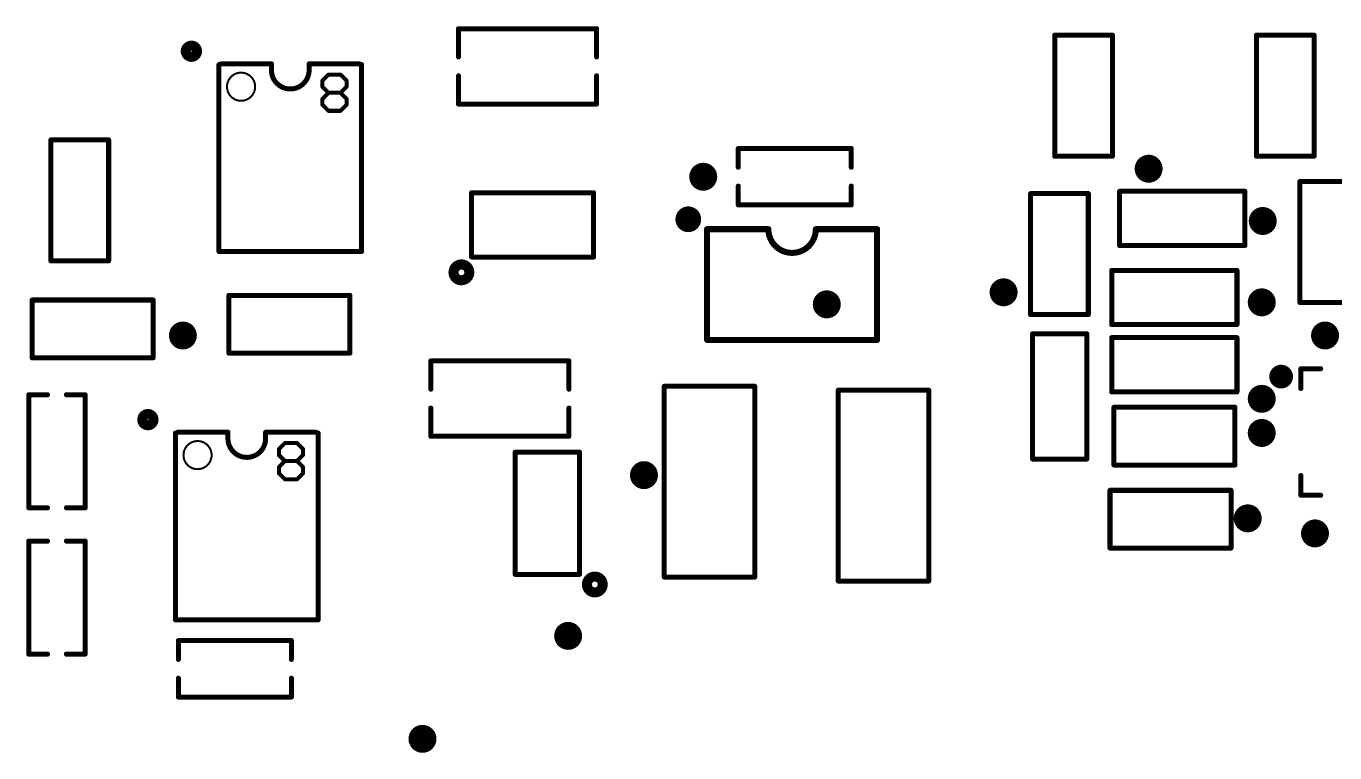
# Model space of a CAD drawing. Extents: x -132 to 146, y -142 to 112.
# Drawn here: x 28.02 to 61.11, y 26.13 to 44.5 of the extents above; entities that cross this region are included whole.
import ezdxf

# ---------------------------------------------------------------- set-up
doc = ezdxf.new("R2010")
doc.units = 0
for name, color, linetype in [('18', 82, 'CONTINUOUS'), ('21', 253, 'CONTINUOUS'), ('44', 253, 'CONTINUOUS')]:
    doc.layers.add(name, color=color, linetype=linetype)

# ---------------------------------------------------------------- blocks, each defined once
blk = doc.blocks.new('ROUNDV')
at = {"const_width": 0.5}
blk.add_lwpolyline([(0, -0.25, 1), (0, 0.25, 1), (0, -0.25)], format="xyb", dxfattribs=at)

msp = doc.modelspace()

# ---------------------------------------------------------------- linework, layer by layer
at = {"layer": '21'}
for points, const_width in [([(38.9477, 43.7201), (38.9477, 44.4346)], 0.127), ([(38.9477, 44.4346), (42.4402, 44.4345)], 0.127), ([(42.4402, 44.4345), (42.4402, 43.7201)], 0.127), ([(55.483, 44.271), (54.023, 44.271)], 0.127), ([(54.023, 41.211), (54.023, 44.265)], 0.127), ([(55.483, 44.265), (55.483, 41.211)], 0.127), ([(60.583, 44.271), (59.123, 44.271)], 0.127), ([(59.123, 41.211), (59.123, 44.265)], 0.127), ([(60.583, 44.265), (60.583, 41.211)], 0.127), ([(32.8906, 43.5262), (32.8906, 38.8018)], 0.127), ([(34.2177, 43.5452), (32.9477, 43.5452)], 0.127), ([(34.2177, 43.3865), (34.2177, 43.5452)], 0.127), ([(35.1703, 43.3865), (35.1703, 43.5452)], 0.127), ([(35.1703, 43.5452), (36.4403, 43.5452)], 0.127), ([(36.4974, 38.8018), (36.4974, 43.5262)], 0.127), ([(35.5068, 43.1205), (35.6593, 43.273)], 0.1016), ([(35.5068, 42.9679), (35.5068, 43.1205)], 0.1016), ([(35.6593, 42.8154), (35.5068, 42.9679)], 0.1016), ([(35.6593, 43.273), (35.9644, 43.273)], 0.1016), ([(35.9644, 43.273), (36.1169, 43.1205)], 0.1016), ([(36.1169, 42.9679), (35.9644, 42.8154)], 0.1016), ([(36.1169, 43.1205), (36.1169, 42.9679)], 0.1016), ([(38.9477, 42.5295), (38.9477, 43.2439)], 0.127), ([(42.4403, 43.2439), (42.4403, 42.5295)], 0.127), ([(35.5068, 42.6629), (35.6593, 42.8154)], 0.1016), ([(35.5068, 42.5103), (35.5068, 42.6629)], 0.1016), ([(35.6593, 42.8154), (35.9644, 42.8154)], 0.1016), ([(35.9644, 42.8154), (36.1169, 42.6629)], 0.1016), ([(36.1169, 42.6629), (36.1169, 42.5103)], 0.1016), ([(35.6593, 42.3578), (35.5068, 42.5103)], 0.1016), ([(35.9644, 42.3578), (35.6593, 42.3578)], 0.1016), ([(36.1169, 42.5103), (35.9644, 42.3578)], 0.1016), ([(42.4403, 42.5295), (38.9477, 42.5295)], 0.127), ([(30.102, 41.624), (28.642, 41.624)], 0.127), ([(28.642, 38.564), (28.642, 41.618)], 0.127), ([(30.102, 41.618), (30.102, 38.564)], 0.127), ([(48.8798, 41.4074), (46.0222, 41.4074)], 0.127), ([(46.0222, 41.4074), (46.0222, 40.9311)], 0.127), ([(48.8798, 40.9311), (48.8798, 41.4074)], 0.127), ([(55.483, 41.211), (54.023, 41.211)], 0.127), ([(60.583, 41.211), (59.123, 41.211)], 0.127), ([(46.0222, 39.9786), (46.0222, 40.4549)], 0.127), ([(48.8798, 40.4549), (48.8798, 39.9786)], 0.127), ([(55.664, 40.323), (58.832, 40.323)], 0.127), ([(55.664, 38.953), (55.664, 40.323)], 0.127), ([(58.832, 40.323), (58.832, 38.953)], 0.127), ([(61.683, 40.571), (60.223, 40.571)], 0.127), ([(60.223, 37.511), (60.223, 40.565)], 0.127), ([(39.2772, 40.2866), (42.3648, 40.2866)], 0.127), ([(39.2772, 38.6616), (39.2772, 40.2866)], 0.127), ([(42.3648, 40.2866), (42.3648, 38.6616)], 0.127), ([(48.8798, 39.9786), (46.0222, 39.9786)], 0.127), ([(53.413, 40.265), (54.873, 40.265)], 0.127), ([(53.413, 37.211), (53.413, 40.265)], 0.127), ([(54.873, 40.265), (54.873, 37.211)], 0.127), ([(46.783, 39.366), (45.233, 39.366)], 0.1524), ([(45.233, 39.366), (45.233, 36.566)], 0.1524), ([(49.533, 39.366), (47.983, 39.366)], 0.1524), ([(49.533, 36.566), (49.533, 39.366)], 0.1524), ([(32.8906, 38.8018), (36.4974, 38.8018)], 0.127), ([(42.3648, 38.6616), (39.2772, 38.6616)], 0.127), ([(58.832, 38.953), (55.664, 38.953)], 0.127), ([(30.102, 38.564), (28.642, 38.564)], 0.127), ([(55.464, 38.323), (58.632, 38.323)], 0.127), ([(55.464, 36.953), (55.464, 38.323)], 0.127), ([(58.632, 38.323), (58.632, 36.953)], 0.127), ([(33.142, 37.691), (33.142, 36.231)], 0.127), ([(33.148, 37.691), (36.202, 37.691)], 0.127), ([(36.202, 37.691), (36.202, 36.231)], 0.127), ([(28.167, 37.575), (31.221, 37.575)], 0.127), ([(28.167, 36.115), (28.167, 37.575)], 0.127), ([(31.227, 36.115), (31.227, 37.575)], 0.127), ([(61.683, 37.511), (60.223, 37.511)], 0.127), ([(53.413, 37.205), (54.873, 37.205)], 0.127), ([(53.463, 33.554), (53.463, 36.722)], 0.127), ([(53.463, 36.722), (54.833, 36.722)], 0.127), ([(54.833, 36.722), (54.833, 33.554)], 0.127), ([(58.632, 36.953), (55.464, 36.953)], 0.127), ([(45.233, 36.566), (49.533, 36.566)], 0.1524), ([(55.464, 36.623), (58.632, 36.623)], 0.127), ([(55.464, 35.253), (55.464, 36.623)], 0.127), ([(58.632, 36.623), (58.632, 35.253)], 0.127), ([(31.221, 36.115), (28.167, 36.115)], 0.127), ([(36.202, 36.231), (33.148, 36.231)], 0.127), ([(38.2477, 35.3201), (38.2477, 36.0346)], 0.127), ([(38.2477, 36.0346), (41.7402, 36.0345)], 0.127), ([(41.7402, 36.0345), (41.7402, 35.3201)], 0.127), ([(60.248, 35.338), (60.248, 35.838)], 0.127), ([(60.248, 35.838), (60.748, 35.838)], 0.127), ([(44.151, 30.569), (44.151, 35.395)], 0.127), ([(44.151, 35.395), (46.437, 35.395)], 0.127), ([(46.437, 35.395), (46.437, 30.569)], 0.127), ([(28.0796, 32.3212), (28.0796, 35.1788)], 0.127), ([(28.0796, 35.1788), (28.5559, 35.1788)], 0.127), ([(29.5084, 35.1788), (29.0321, 35.1788)], 0.127), ([(29.5084, 32.3212), (29.5084, 35.1788)], 0.127), ([(48.551, 30.469), (48.551, 35.295)], 0.127), ([(48.551, 35.295), (50.837, 35.295)], 0.127), ([(50.837, 35.295), (50.837, 30.469)], 0.127), ([(58.632, 35.253), (55.464, 35.253)], 0.127), ([(38.2477, 34.1295), (38.2477, 34.8439)], 0.127), ([(41.7403, 34.8439), (41.7403, 34.1295)], 0.127), ([(55.521, 34.863), (58.575, 34.863)], 0.127), ([(55.521, 33.403), (55.521, 34.863)], 0.127), ([(58.581, 33.403), (58.581, 34.863)], 0.127), ([(31.7906, 34.2122), (31.7906, 29.4878)], 0.127), ([(33.1177, 34.2312), (31.8477, 34.2312)], 0.127), ([(33.1177, 34.0725), (33.1177, 34.2312)], 0.127), ([(34.0703, 34.0725), (34.0703, 34.2312)], 0.127), ([(34.0703, 34.2312), (35.3403, 34.2312)], 0.127), ([(35.3974, 29.4878), (35.3974, 34.2122)], 0.127), ([(41.7403, 34.1295), (38.2477, 34.1295)], 0.127), ([(34.4068, 33.8064), (34.5593, 33.959)], 0.1016), ([(34.4068, 33.6539), (34.4068, 33.8064)], 0.1016), ([(34.5593, 33.959), (34.8644, 33.959)], 0.1016), ([(34.8644, 33.959), (35.0169, 33.8064)], 0.1016), ([(35.0169, 33.8064), (35.0169, 33.6539)], 0.1016), ([(40.3814, 30.6382), (40.3814, 33.7258)], 0.127), ([(40.3814, 33.7258), (42.0064, 33.7258)], 0.127), ([(42.0064, 33.7258), (42.0064, 30.6382)], 0.127), ([(34.5593, 33.5014), (34.4068, 33.6539)], 0.1016), ([(34.4068, 33.3489), (34.5593, 33.5014)], 0.1016), ([(34.5593, 33.5014), (34.8644, 33.5014)], 0.1016), ([(35.0169, 33.6539), (34.8644, 33.5014)], 0.1016), ([(34.8644, 33.5014), (35.0169, 33.3489)], 0.1016), ([(54.833, 33.554), (53.463, 33.554)], 0.127), ([(58.575, 33.403), (55.521, 33.403)], 0.127), ([(34.4068, 33.1963), (34.4068, 33.3489)], 0.1016), ([(34.5593, 33.0438), (34.4068, 33.1963)], 0.1016), ([(34.8644, 33.0438), (34.5593, 33.0438)], 0.1016), ([(35.0169, 33.1963), (34.8644, 33.0438)], 0.1016), ([(35.0169, 33.3489), (35.0169, 33.1963)], 0.1016), ([(60.248, 33.138), (60.248, 32.638)], 0.127), ([(55.421, 32.763), (58.475, 32.763)], 0.127), ([(55.421, 31.303), (55.421, 32.763)], 0.127), ([(58.481, 31.303), (58.481, 32.763)], 0.127), ([(60.248, 32.638), (60.748, 32.638)], 0.127), ([(28.5559, 32.3212), (28.0796, 32.3212)], 0.127), ([(29.0321, 32.3212), (29.5084, 32.3212)], 0.127), ([(28.5559, 31.4788), (28.0796, 31.4788)], 0.127), ([(28.0796, 31.4788), (28.0796, 28.6212)], 0.127), ([(29.0321, 31.4788), (29.5084, 31.4788)], 0.127), ([(29.5084, 31.4788), (29.5084, 28.6212)], 0.127), ([(58.475, 31.303), (55.421, 31.303)], 0.127), ([(42.0064, 30.6382), (40.3814, 30.6382)], 0.127), ([(46.437, 30.569), (44.151, 30.569)], 0.127), ([(50.837, 30.469), (48.551, 30.469)], 0.127), ([(31.7906, 29.4878), (35.3974, 29.4878)], 0.127), ([(31.8652, 28.4881), (31.8652, 28.9644)], 0.127), ([(31.8652, 28.9644), (34.7228, 28.9644)], 0.127), ([(34.7228, 28.9644), (34.7228, 28.4881)], 0.127), ([(28.0796, 28.6212), (28.5559, 28.6212)], 0.127), ([(29.5084, 28.6212), (29.0321, 28.6212)], 0.127), ([(31.8652, 28.0119), (31.8652, 27.5356)], 0.127), ([(34.7228, 27.5356), (34.7228, 28.0119)], 0.127), ([(31.8652, 27.5356), (34.7228, 27.5356)], 0.127)]:
    msp.add_lwpolyline(points, dxfattribs=dict(at, const_width=const_width))
for points, const_width in [([(38.9795, 44.4346, 1), (38.916, 44.4346)], 0.0635), ([(38.9477, 44.4663, 1), (38.9477, 44.4029)], 0.0635), ([(42.472, 44.4345, 1), (42.4085, 44.4345)], 0.0635), ([(42.4402, 44.4028, 1), (42.4402, 44.4662)], 0.0635), ([(32.194, 43.7226, 1), (32.194, 44.0054, 1), (32.194, 43.7226)], 0.254), ([(54.023, 44.3028, 1), (54.023, 44.2392)], 0.0635), ([(54.0548, 44.265, 1), (53.9913, 44.265)], 0.0635), ([(55.5148, 44.265, 1), (55.4513, 44.265)], 0.0635), ([(55.483, 44.2392, 1), (55.483, 44.3028)], 0.0635), ([(59.123, 44.3028, 1), (59.123, 44.2392)], 0.0635), ([(59.1548, 44.265, 1), (59.0913, 44.265)], 0.0635), ([(60.6148, 44.265, 1), (60.5513, 44.265)], 0.0635), ([(60.583, 44.2392, 1), (60.583, 44.3028)], 0.0635), ([(38.916, 43.7201, 1), (38.9795, 43.7201)], 0.0635), ([(42.4085, 43.7201, 1), (42.472, 43.7201)], 0.0635), ([(32.9224, 43.5262, 1), (32.8588, 43.5262)], 0.0635), ([(32.9477, 43.577, 1), (32.9477, 43.5134)], 0.0635), ([(33.4494, 42.6118, 1), (33.4494, 43.323, 1), (33.4494, 42.6118)], 0.0508), ([(34.2495, 43.5452, 1), (34.1859, 43.5452)], 0.0635), ([(34.2495, 43.3865, 1), (34.1859, 43.3865)], 0.0635), ([(34.1859, 43.3865, 1), (34.2495, 43.3865)], 0.0635), ([(34.2177, 43.3865, 1), (35.1703, 43.3865)], 0.127), ([(34.2177, 43.5134, 1), (34.2177, 43.577)], 0.0635), ([(35.1703, 43.577, 1), (35.1703, 43.5134)], 0.0635), ([(35.2021, 43.5452, 1), (35.1386, 43.5452)], 0.0635), ([(35.2021, 43.3865, 1), (35.1386, 43.3865)], 0.0635), ([(35.1386, 43.3865, 1), (35.2021, 43.3865)], 0.0635), ([(36.4403, 43.5134, 1), (36.4403, 43.577)], 0.0635), ([(36.5292, 43.5262, 1), (36.4656, 43.5262)], 0.0635), ([(35.5322, 43.1205, 1), (35.4814, 43.1205)], 0.0508), ([(35.4888, 43.1384, 1), (35.5248, 43.1025)], 0.0508), ([(35.5248, 42.9859, 1), (35.4888, 42.95)], 0.0508), ([(35.6593, 43.2984, 1), (35.6593, 43.2476)], 0.0508), ([(35.6773, 43.255, 1), (35.6414, 43.2909)], 0.0508), ([(35.9824, 43.2909, 1), (35.9464, 43.255)], 0.0508), ([(35.9644, 43.2476, 1), (35.9644, 43.2984)], 0.0508), ([(36.1423, 43.1205, 1), (36.0915, 43.1205)], 0.0508), ([(36.099, 43.1025, 1), (36.1349, 43.1384)], 0.0508), ([(36.1349, 42.95, 1), (36.099, 42.9859)], 0.0508), ([(38.9795, 43.2439, 1), (38.916, 43.2439)], 0.0635), ([(42.4721, 43.2439, 1), (42.4085, 43.2439)], 0.0635), ([(35.4814, 42.9679, 1), (35.5322, 42.9679)], 0.0508), ([(35.5322, 42.6629, 1), (35.4814, 42.6629)], 0.0508), ([(35.4888, 42.6808, 1), (35.5248, 42.6449)], 0.0508), ([(35.6593, 42.8408, 1), (35.6593, 42.79)], 0.0508), ([(35.6773, 42.7974, 1), (35.6414, 42.8334)], 0.0508), ([(35.6414, 42.7974, 1), (35.6773, 42.8334)], 0.0508), ([(35.9824, 42.8334, 1), (35.9464, 42.7974)], 0.0508), ([(35.9464, 42.8334, 1), (35.9824, 42.7974)], 0.0508), ([(35.9644, 42.79, 1), (35.9644, 42.8408)], 0.0508), ([(36.0915, 42.9679, 1), (36.1423, 42.9679)], 0.0508), ([(36.1423, 42.6629, 1), (36.0915, 42.6629)], 0.0508), ([(36.099, 42.6449, 1), (36.1349, 42.6808)], 0.0508), ([(35.5248, 42.5283, 1), (35.4888, 42.4924)], 0.0508), ([(35.4814, 42.5103, 1), (35.5322, 42.5103)], 0.0508), ([(35.6593, 42.3832, 1), (35.6593, 42.3324)], 0.0508), ([(35.6414, 42.3398, 1), (35.6773, 42.3758)], 0.0508), ([(35.9464, 42.3758, 1), (35.9824, 42.3398)], 0.0508), ([(35.9644, 42.3324, 1), (35.9644, 42.3832)], 0.0508), ([(36.0915, 42.5103, 1), (36.1423, 42.5103)], 0.0508), ([(36.1349, 42.4924, 1), (36.099, 42.5283)], 0.0508), ([(38.9477, 42.5613, 1), (38.9477, 42.4977)], 0.0635), ([(38.916, 42.5295, 1), (38.9795, 42.5295)], 0.0635), ([(42.4085, 42.5295, 1), (42.4721, 42.5295)], 0.0635), ([(42.4403, 42.4977, 1), (42.4403, 42.5613)], 0.0635), ([(28.642, 41.6558, 1), (28.642, 41.5922)], 0.0635), ([(28.6738, 41.618, 1), (28.6103, 41.618)], 0.0635), ([(30.1337, 41.618, 1), (30.0703, 41.618)], 0.0635), ([(30.102, 41.5922, 1), (30.102, 41.6558)], 0.0635), ([(46.0222, 41.4392, 1), (46.0222, 41.3757)], 0.0635), ([(46.054, 41.4074, 1), (45.9905, 41.4074)], 0.0635), ([(48.9116, 41.4074, 1), (48.8481, 41.4074)], 0.0635), ([(48.8798, 41.3757, 1), (48.8798, 41.4392)], 0.0635), ([(54.023, 41.2428, 1), (54.023, 41.1792)], 0.0635), ([(53.9913, 41.211, 1), (54.0548, 41.211)], 0.0635), ([(55.4513, 41.211, 1), (55.5148, 41.211)], 0.0635), ([(55.483, 41.1792, 1), (55.483, 41.2428)], 0.0635), ([(59.123, 41.2428, 1), (59.123, 41.1792)], 0.0635), ([(59.0913, 41.211, 1), (59.1548, 41.211)], 0.0635), ([(60.5513, 41.211, 1), (60.6148, 41.211)], 0.0635), ([(60.583, 41.1792, 1), (60.583, 41.2428)], 0.0635), ([(45.9905, 40.9311, 1), (46.054, 40.9311)], 0.0635), ([(48.8481, 40.9311, 1), (48.9116, 40.9311)], 0.0635), ([(46.054, 40.4549, 1), (45.9905, 40.4549)], 0.0635), ([(48.9116, 40.4549, 1), (48.8481, 40.4549)], 0.0635), ([(55.6958, 40.323, 1), (55.6322, 40.323)], 0.0635), ([(55.664, 40.3548, 1), (55.664, 40.2912)], 0.0635), ([(58.8638, 40.323, 1), (58.8002, 40.323)], 0.0635), ([(58.832, 40.2912, 1), (58.832, 40.3548)], 0.0635), ([(60.223, 40.6028, 1), (60.223, 40.5393)], 0.0635), ([(60.2548, 40.565, 1), (60.1913, 40.565)], 0.0635), ([(39.309, 40.2866, 1), (39.2454, 40.2866)], 0.0635), ([(39.2772, 40.3184, 1), (39.2772, 40.2548)], 0.0635), ([(42.3966, 40.2866, 1), (42.3331, 40.2866)], 0.0635), ([(42.3648, 40.2548, 1), (42.3648, 40.3184)], 0.0635), ([(46.0222, 40.0104, 1), (46.0222, 39.9468)], 0.0635), ([(48.8798, 39.9468, 1), (48.8798, 40.0104)], 0.0635), ([(53.413, 40.2968, 1), (53.413, 40.2332)], 0.0635), ([(53.4448, 40.265, 1), (53.3813, 40.265)], 0.0635), ([(54.9048, 40.265, 1), (54.8413, 40.265)], 0.0635), ([(54.873, 40.2332, 1), (54.873, 40.2968)], 0.0635), ([(44.758, 39.4535, 1), (44.758, 39.7785, 1), (44.758, 39.4535)], 0.325), ([(45.9905, 39.9786, 1), (46.054, 39.9786)], 0.0635), ([(48.8481, 39.9786, 1), (48.9116, 39.9786)], 0.0635), ([(45.233, 39.4041, 1), (45.233, 39.3279)], 0.0762), ([(45.2711, 39.366, 1), (45.1949, 39.366)], 0.0762), ([(46.783, 39.366, 1), (47.983, 39.366)], 0.1524), ([(46.8211, 39.366, 1), (46.7449, 39.366)], 0.0762), ([(46.783, 39.3279, 1), (46.783, 39.4041)], 0.0762), ([(47.983, 39.4041, 1), (47.983, 39.3279)], 0.0762), ([(48.0211, 39.366, 1), (47.9449, 39.366)], 0.0762), ([(49.5711, 39.366, 1), (49.4949, 39.366)], 0.0762), ([(49.533, 39.3279, 1), (49.533, 39.4041)], 0.0762), ([(32.8906, 38.8336, 1), (32.8906, 38.77)], 0.0635), ([(32.8588, 38.8018, 1), (32.9224, 38.8018)], 0.0635), ([(36.4656, 38.8018, 1), (36.5292, 38.8018)], 0.0635), ([(36.4974, 38.77, 1), (36.4974, 38.8336)], 0.0635), ([(39.2772, 38.6934, 1), (39.2772, 38.6298)], 0.0635), ([(42.3648, 38.6298, 1), (42.3648, 38.6934)], 0.0635), ([(55.6322, 38.953, 1), (55.6958, 38.953)], 0.0635), ([(55.664, 38.9848, 1), (55.664, 38.9213)], 0.0635), ([(58.8002, 38.953, 1), (58.8638, 38.953)], 0.0635), ([(58.832, 38.9213, 1), (58.832, 38.9848)], 0.0635), ([(28.642, 38.5958, 1), (28.642, 38.5322)], 0.0635), ([(28.6103, 38.564, 1), (28.6738, 38.564)], 0.0635), ([(30.0703, 38.564, 1), (30.1337, 38.564)], 0.0635), ([(30.102, 38.5322, 1), (30.102, 38.5958)], 0.0635), ([(39.021, 38.074, 1), (39.021, 38.474, 1), (39.021, 38.074)], 0.254), ([(39.2454, 38.6616, 1), (39.309, 38.6616)], 0.0635), ([(42.3331, 38.6616, 1), (42.3966, 38.6616)], 0.0635), ([(55.464, 38.3548, 1), (55.464, 38.2912)], 0.0635), ([(55.4958, 38.323, 1), (55.4323, 38.323)], 0.0635), ([(58.6638, 38.323, 1), (58.6003, 38.323)], 0.0635), ([(58.632, 38.2912, 1), (58.632, 38.3548)], 0.0635), ([(33.1738, 37.691, 1), (33.1103, 37.691)], 0.0635), ([(33.148, 37.7228, 1), (33.148, 37.6593)], 0.0635), ([(36.2338, 37.691, 1), (36.1703, 37.691)], 0.0635), ([(36.202, 37.6593, 1), (36.202, 37.7228)], 0.0635), ([(28.167, 37.6068, 1), (28.167, 37.5433)], 0.0635), ([(28.1988, 37.575, 1), (28.1353, 37.575)], 0.0635), ([(31.2587, 37.575, 1), (31.1953, 37.575)], 0.0635), ([(31.221, 37.5433, 1), (31.221, 37.6068)], 0.0635), ([(60.223, 37.5428, 1), (60.223, 37.4793)], 0.0635), ([(60.1913, 37.511, 1), (60.2548, 37.511)], 0.0635), ([(53.413, 37.2368, 1), (53.413, 37.1732)], 0.0635), ([(53.3813, 37.211, 1), (53.4448, 37.211)], 0.0635), ([(54.8413, 37.211, 1), (54.9048, 37.211)], 0.0635), ([(54.873, 37.1732, 1), (54.873, 37.2368)], 0.0635), ([(53.4948, 36.722, 1), (53.4312, 36.722)], 0.0635), ([(53.463, 36.7538, 1), (53.463, 36.6902)], 0.0635), ([(54.8648, 36.722, 1), (54.8013, 36.722)], 0.0635), ([(54.833, 36.6902, 1), (54.833, 36.7538)], 0.0635), ([(55.464, 36.9848, 1), (55.464, 36.9213)], 0.0635), ([(55.4323, 36.953, 1), (55.4958, 36.953)], 0.0635), ([(58.6003, 36.953, 1), (58.6638, 36.953)], 0.0635), ([(58.632, 36.9213, 1), (58.632, 36.9848)], 0.0635), ([(45.233, 36.6041, 1), (45.233, 36.5279)], 0.0762), ([(45.1949, 36.566, 1), (45.2711, 36.566)], 0.0762), ([(49.4949, 36.566, 1), (49.5711, 36.566)], 0.0762), ([(49.533, 36.5279, 1), (49.533, 36.6041)], 0.0762), ([(55.464, 36.6548, 1), (55.464, 36.5913)], 0.0635), ([(55.4958, 36.623, 1), (55.4323, 36.623)], 0.0635), ([(58.6638, 36.623, 1), (58.6003, 36.623)], 0.0635), ([(58.632, 36.5913, 1), (58.632, 36.6548)], 0.0635), ([(28.167, 36.1468, 1), (28.167, 36.0832)], 0.0635), ([(28.1353, 36.115, 1), (28.1988, 36.115)], 0.0635), ([(31.1953, 36.115, 1), (31.2587, 36.115)], 0.0635), ([(31.221, 36.0832, 1), (31.221, 36.1468)], 0.0635), ([(33.1103, 36.231, 1), (33.1738, 36.231)], 0.0635), ([(33.148, 36.2628, 1), (33.148, 36.1992)], 0.0635), ([(36.1703, 36.231, 1), (36.2338, 36.231)], 0.0635), ([(36.202, 36.1992, 1), (36.202, 36.2628)], 0.0635), ([(38.2795, 36.0346, 1), (38.2159, 36.0346)], 0.0635), ([(38.2477, 36.0663, 1), (38.2477, 36.0029)], 0.0635), ([(41.772, 36.0345, 1), (41.7084, 36.0345)], 0.0635), ([(41.7402, 36.0028, 1), (41.7402, 36.0662)], 0.0635), ([(59.748, 35.488, 1), (59.748, 35.788, 1), (59.748, 35.488)], 0.3), ([(60.248, 35.8698, 1), (60.248, 35.8062)], 0.0635), ([(60.2798, 35.838, 1), (60.2163, 35.838)], 0.0635), ([(60.748, 35.8062, 1), (60.748, 35.8698)], 0.0635), ([(44.151, 35.4268, 1), (44.151, 35.3633)], 0.0635), ([(44.1828, 35.395, 1), (44.1193, 35.395)], 0.0635), ([(46.4688, 35.395, 1), (46.4053, 35.395)], 0.0635), ([(46.437, 35.3633, 1), (46.437, 35.4268)], 0.0635), ([(28.0796, 35.2106, 1), (28.0796, 35.1471)], 0.0635), ([(28.1114, 35.1788, 1), (28.0479, 35.1788)], 0.0635), ([(28.5559, 35.1471, 1), (28.5559, 35.2106)], 0.0635), ([(29.0321, 35.2106, 1), (29.0321, 35.1471)], 0.0635), ([(29.5402, 35.1788, 1), (29.4767, 35.1788)], 0.0635), ([(29.5084, 35.1471, 1), (29.5084, 35.2106)], 0.0635), ([(38.2159, 35.3201, 1), (38.2795, 35.3201)], 0.0635), ([(41.7084, 35.3201, 1), (41.772, 35.3201)], 0.0635), ([(48.5828, 35.295, 1), (48.5192, 35.295)], 0.0635), ([(48.551, 35.3268, 1), (48.551, 35.2632)], 0.0635), ([(50.8688, 35.295, 1), (50.8053, 35.295)], 0.0635), ([(50.837, 35.2632, 1), (50.837, 35.3268)], 0.0635), ([(55.464, 35.2848, 1), (55.464, 35.2212)], 0.0635), ([(55.4323, 35.253, 1), (55.4958, 35.253)], 0.0635), ([(58.6003, 35.253, 1), (58.6638, 35.253)], 0.0635), ([(58.632, 35.2212, 1), (58.632, 35.2848)], 0.0635), ([(60.2163, 35.338, 1), (60.2798, 35.338)], 0.0635), ([(31.094, 34.4086, 1), (31.094, 34.6914, 1), (31.094, 34.4086)], 0.254), ([(38.2795, 34.8439, 1), (38.2159, 34.8439)], 0.0635), ([(41.7721, 34.8439, 1), (41.7086, 34.8439)], 0.0635), ([(55.5528, 34.863, 1), (55.4892, 34.863)], 0.0635), ([(55.521, 34.8948, 1), (55.521, 34.8312)], 0.0635), ([(58.6128, 34.863, 1), (58.5493, 34.863)], 0.0635), ([(58.575, 34.8312, 1), (58.575, 34.8948)], 0.0635), ([(31.8224, 34.2122, 1), (31.7589, 34.2122)], 0.0635), ([(31.8477, 34.263, 1), (31.8477, 34.1994)], 0.0635), ([(33.1495, 34.2312, 1), (33.0859, 34.2312)], 0.0635), ([(33.1495, 34.0725, 1), (33.0859, 34.0725)], 0.0635), ([(33.0859, 34.0725, 1), (33.1495, 34.0725)], 0.0635), ([(33.1177, 34.0725, 1), (34.0703, 34.0725)], 0.127), ([(33.1177, 34.1994, 1), (33.1177, 34.263)], 0.0635), ([(34.0703, 34.263, 1), (34.0703, 34.1994)], 0.0635), ([(34.1021, 34.2312, 1), (34.0386, 34.2312)], 0.0635), ([(34.1021, 34.0725, 1), (34.0386, 34.0725)], 0.0635), ([(34.0386, 34.0725, 1), (34.1021, 34.0725)], 0.0635), ([(35.3403, 34.1994, 1), (35.3403, 34.263)], 0.0635), ([(35.4292, 34.2122, 1), (35.3657, 34.2122)], 0.0635), ([(38.2159, 34.1295, 1), (38.2795, 34.1295)], 0.0635), ([(38.2477, 34.1613, 1), (38.2477, 34.0977)], 0.0635), ([(41.7086, 34.1295, 1), (41.7721, 34.1295)], 0.0635), ([(41.7403, 34.0977, 1), (41.7403, 34.1613)], 0.0635), ([(32.3494, 33.2978, 1), (32.3494, 34.009, 1), (32.3494, 33.2978)], 0.0508), ([(34.4322, 33.8064, 1), (34.3814, 33.8064)], 0.0508), ([(34.3888, 33.8244, 1), (34.4248, 33.7885)], 0.0508), ([(34.5593, 33.9844, 1), (34.5593, 33.9336)], 0.0508), ([(34.5773, 33.941, 1), (34.5414, 33.9769)], 0.0508), ([(34.8824, 33.9769, 1), (34.8464, 33.941)], 0.0508), ([(34.8644, 33.9336, 1), (34.8644, 33.9844)], 0.0508), ([(35.0423, 33.8064, 1), (34.9915, 33.8064)], 0.0508), ([(34.999, 33.7885, 1), (35.0349, 33.8244)], 0.0508), ([(40.4132, 33.7258, 1), (40.3496, 33.7258)], 0.0635), ([(40.3814, 33.7576, 1), (40.3814, 33.694)], 0.0635), ([(42.0382, 33.7258, 1), (41.9746, 33.7258)], 0.0635), ([(42.0064, 33.694, 1), (42.0064, 33.7576)], 0.0635), ([(34.4248, 33.6719, 1), (34.3888, 33.636)], 0.0508), ([(34.3814, 33.6539, 1), (34.4322, 33.6539)], 0.0508), ([(34.5593, 33.5268, 1), (34.5593, 33.476)], 0.0508), ([(34.5773, 33.4834, 1), (34.5414, 33.5194)], 0.0508), ([(34.5414, 33.4834, 1), (34.5773, 33.5194)], 0.0508), ([(34.8824, 33.5194, 1), (34.8464, 33.4834)], 0.0508), ([(34.8464, 33.5194, 1), (34.8824, 33.4834)], 0.0508), ([(34.8644, 33.476, 1), (34.8644, 33.5268)], 0.0508), ([(34.9915, 33.6539, 1), (35.0423, 33.6539)], 0.0508), ([(35.0349, 33.636, 1), (34.999, 33.6719)], 0.0508), ([(53.4312, 33.554, 1), (53.4948, 33.554)], 0.0635), ([(53.463, 33.5858, 1), (53.463, 33.5222)], 0.0635), ([(54.8013, 33.554, 1), (54.8648, 33.554)], 0.0635), ([(54.833, 33.5222, 1), (54.833, 33.5858)], 0.0635), ([(55.521, 33.4348, 1), (55.521, 33.3712)], 0.0635), ([(55.4892, 33.403, 1), (55.5528, 33.403)], 0.0635), ([(58.5493, 33.403, 1), (58.6128, 33.403)], 0.0635), ([(58.575, 33.3712, 1), (58.575, 33.4348)], 0.0635), ([(34.4322, 33.3489, 1), (34.3814, 33.3489)], 0.0508), ([(34.3888, 33.3668, 1), (34.4248, 33.3309)], 0.0508), ([(34.4248, 33.2143, 1), (34.3888, 33.1784)], 0.0508), ([(34.3814, 33.1963, 1), (34.4322, 33.1963)], 0.0508), ([(34.5593, 33.0692, 1), (34.5593, 33.0184)], 0.0508), ([(34.8644, 33.0184, 1), (34.8644, 33.0692)], 0.0508), ([(35.0423, 33.3489, 1), (34.9915, 33.3489)], 0.0508), ([(34.9915, 33.1963, 1), (35.0423, 33.1963)], 0.0508), ([(34.999, 33.3309, 1), (35.0349, 33.3668)], 0.0508), ([(35.0349, 33.1784, 1), (34.999, 33.2143)], 0.0508), ([(60.2798, 33.138, 1), (60.2163, 33.138)], 0.0635), ([(34.5414, 33.0258, 1), (34.5773, 33.0618)], 0.0508), ([(34.8464, 33.0618, 1), (34.8824, 33.0258)], 0.0508), ([(55.421, 32.7948, 1), (55.421, 32.7312)], 0.0635), ([(55.4528, 32.763, 1), (55.3892, 32.763)], 0.0635), ([(58.5128, 32.763, 1), (58.4492, 32.763)], 0.0635), ([(58.475, 32.7312, 1), (58.475, 32.7948)], 0.0635), ([(60.248, 32.6698, 1), (60.248, 32.6062)], 0.0635), ([(60.2163, 32.638, 1), (60.2798, 32.638)], 0.0635), ([(60.748, 32.6062, 1), (60.748, 32.6698)], 0.0635), ([(28.0796, 32.353, 1), (28.0796, 32.2895)], 0.0635), ([(28.0479, 32.3212, 1), (28.1114, 32.3212)], 0.0635), ([(28.5559, 32.2895, 1), (28.5559, 32.353)], 0.0635), ([(29.0321, 32.353, 1), (29.0321, 32.2895)], 0.0635), ([(29.4767, 32.3212, 1), (29.5402, 32.3212)], 0.0635), ([(29.5084, 32.2895, 1), (29.5084, 32.353)], 0.0635), ([(28.0796, 31.5106, 1), (28.0796, 31.4471)], 0.0635), ([(28.1114, 31.4788, 1), (28.0479, 31.4788)], 0.0635), ([(28.5559, 31.4471, 1), (28.5559, 31.5106)], 0.0635), ([(29.0321, 31.5106, 1), (29.0321, 31.4471)], 0.0635), ([(29.5402, 31.4788, 1), (29.4767, 31.4788)], 0.0635), ([(29.5084, 31.4471, 1), (29.5084, 31.5106)], 0.0635), ([(55.421, 31.3347, 1), (55.421, 31.2713)], 0.0635), ([(55.3892, 31.303, 1), (55.4528, 31.303)], 0.0635), ([(58.4492, 31.303, 1), (58.5128, 31.303)], 0.0635), ([(58.475, 31.2713, 1), (58.475, 31.3347)], 0.0635), ([(40.3496, 30.6382, 1), (40.4132, 30.6382)], 0.0635), ([(40.3814, 30.67, 1), (40.3814, 30.6065)], 0.0635), ([(41.9746, 30.6382, 1), (42.0382, 30.6382)], 0.0635), ([(42.0064, 30.6065, 1), (42.0064, 30.67)], 0.0635), ([(42.394, 30.182, 1), (42.394, 30.582, 1), (42.394, 30.182)], 0.254), ([(44.151, 30.6008, 1), (44.151, 30.5373)], 0.0635), ([(44.1193, 30.569, 1), (44.1828, 30.569)], 0.0635), ([(46.4053, 30.569, 1), (46.4688, 30.569)], 0.0635), ([(46.437, 30.5373, 1), (46.437, 30.6008)], 0.0635), ([(48.5192, 30.469, 1), (48.5828, 30.469)], 0.0635), ([(48.551, 30.5008, 1), (48.551, 30.4373)], 0.0635), ([(50.8053, 30.469, 1), (50.8688, 30.469)], 0.0635), ([(50.837, 30.4373, 1), (50.837, 30.5008)], 0.0635), ([(31.7906, 29.5195, 1), (31.7906, 29.4561)], 0.0635), ([(31.7589, 29.4878, 1), (31.8224, 29.4878)], 0.0635), ([(35.3657, 29.4878, 1), (35.4292, 29.4878)], 0.0635), ([(35.3974, 29.4561, 1), (35.3974, 29.5195)], 0.0635), ([(31.8652, 28.9962, 1), (31.8652, 28.9327)], 0.0635), ([(31.897, 28.9644, 1), (31.8335, 28.9644)], 0.0635), ([(34.7546, 28.9644, 1), (34.691, 28.9644)], 0.0635), ([(34.7228, 28.9327, 1), (34.7228, 28.9962)], 0.0635), ([(28.0796, 28.653, 1), (28.0796, 28.5895)], 0.0635), ([(28.0479, 28.6212, 1), (28.1114, 28.6212)], 0.0635), ([(28.5559, 28.5895, 1), (28.5559, 28.653)], 0.0635), ([(29.0321, 28.653, 1), (29.0321, 28.5895)], 0.0635), ([(29.4767, 28.6212, 1), (29.5402, 28.6212)], 0.0635), ([(29.5084, 28.5895, 1), (29.5084, 28.653)], 0.0635), ([(31.8335, 28.4881, 1), (31.897, 28.4881)], 0.0635), ([(34.691, 28.4881, 1), (34.7546, 28.4881)], 0.0635), ([(31.897, 28.0119, 1), (31.8335, 28.0119)], 0.0635), ([(34.7546, 28.0119, 1), (34.691, 28.0119)], 0.0635), ([(31.8652, 27.5674, 1), (31.8652, 27.5039)], 0.0635), ([(31.8335, 27.5356, 1), (31.897, 27.5356)], 0.0635), ([(34.691, 27.5356, 1), (34.7546, 27.5356)], 0.0635), ([(34.7228, 27.5039, 1), (34.7228, 27.5674)], 0.0635)]:
    msp.add_lwpolyline(points, format="xyb", dxfattribs=dict(at, const_width=const_width))
at = {"layer": '44'}
for centre in [(56.398, 40.894), (45.1358, 40.6908), (59.2836, 39.5732), (52.7304, 37.7698), (48.26, 37.465), (59.2582, 37.5158), (31.9786, 36.6776), (60.8584, 36.6776), (59.2582, 35.0774), (59.2582, 34.2138), (43.6372, 33.147), (58.9026, 32.0548), (60.6044, 31.6738), (41.7195, 29.083), (38.0365, 26.4795)]:
    msp.add_circle(centre, 0.15, dxfattribs=at)

# ---------------------------------------------------------------- block references
at = {"layer": '18', "xscale": 0.7064, "yscale": 0.7064}
for p in [(45.1358, 40.6908), (56.398, 40.894), (59.2836, 39.5732), (52.7304, 37.7698), (48.26, 37.465), (59.2582, 37.5158), (31.9786, 36.6776), (60.8584, 36.6776), (59.2582, 35.0774), (59.2582, 34.2138), (43.6372, 33.147), (58.9026, 32.0548), (60.6044, 31.6738), (41.7195, 29.083), (38.0365, 26.4795)]:
    msp.add_blockref('ROUNDV', p, dxfattribs=at)

doc.saveas('drawing.dxf')
